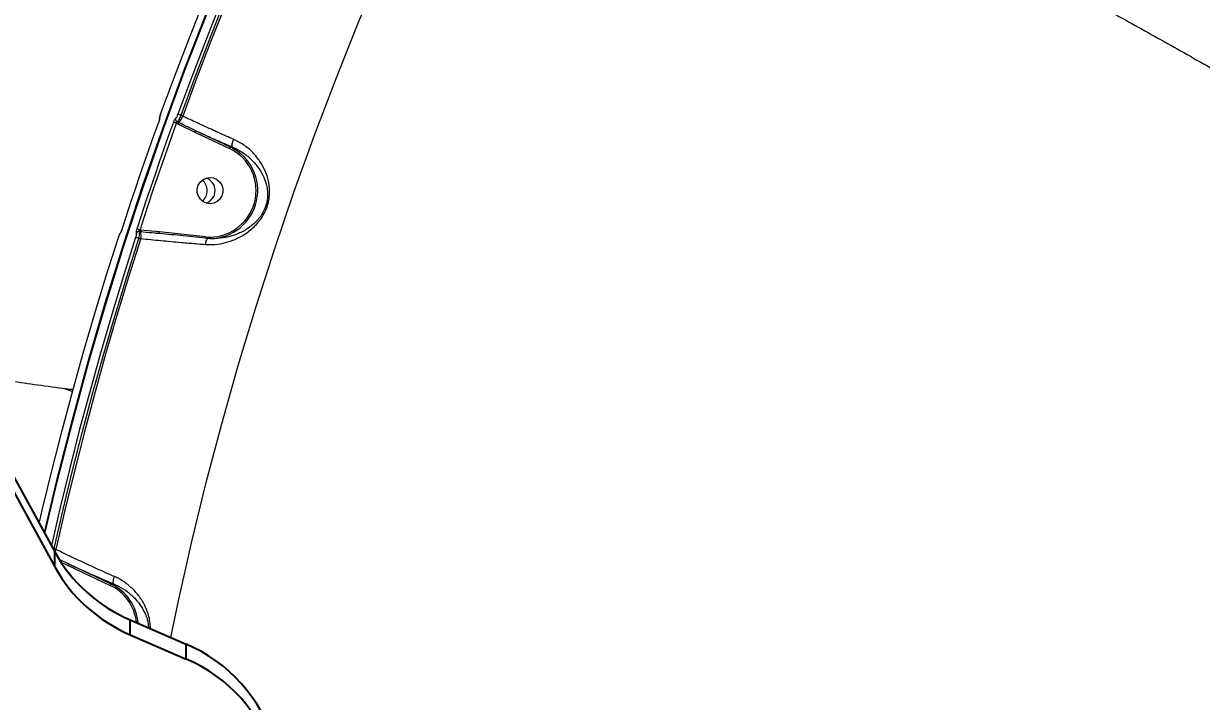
# Model space of a CAD drawing. Header units: millimetres. Extents: x -6879 to 7341, y -8047 to 7187.
# Drawn here: x -524.2 to -119.9, y 2002.1 to 2234.9 of the extents above; entities that cross this region are included whole.
import ezdxf

# ---------------------------------------------------------------- set-up
doc = ezdxf.new("R2010")
doc.units = ezdxf.units.MM
for name, color, linetype in [('DIKOM_ОБЪЕКТ', 7, 'Continuous'), ('DIKOM_РАЗМЕР_ЗОНА', 7, 'Continuous'), ('DIKOM_РАЗМЕР_ОБЪЕКТА', 7, 'Continuous')]:
    doc.layers.add(name, color=color, linetype=linetype)
doc.styles.add('style1', font='arial.ttf', dxfattribs={"width": 0.8})
doc.dimstyles.new('1-50', dxfattribs={"dimtxt": 300, "dimasz": 200, "dimexe": 100, "dimexo": 0, "dimgap": 100, "dimtad": 0, "dimdec": 0, "dimtxsty": 'style1', "dimcen": 0, "dimclrd": 7, "dimclre": 7, "dimadec": 1, "dimazin": 2, "dimtfac": 1, "dimtdec": 0, "dimtmove": 1, "dimatfit": 3, "dimfxl": 0, "dimlwd": 25, "dimlwe": 18, "dimarcsym": 0})

# ---------------------------------------------------------------- blocks, each defined once
blk = doc.blocks.new('A$C65FB368C')
for p, q in [((-1165.98, -801.15), (-1157.62, -781.95)), ((-1160.85, -801.15), (-1152.49, -781.95)), ((-1152.49, -781.95), (-1157.62, -781.95)), ((-1160.85, -801.15), (-1165.98, -801.15)), ((-1218.8, -843.12), (-1189.25, -826.96)), ((-1213.67, -843.12), (-1184.12, -826.96)), ((-1184.12, -826.96), (-1189.25, -826.96))]:
    blk.add_line(p, q)
for centre, radius, start, end in [((-1108.91, -802.49), 52.87, 106.4827, 157.1333), ((-1103.78, -802.49), 52.87, 106.4827, 157.1333), ((-1215.36, -780.1), 53.68, 299.1004, 336.9044), ((-1210.23, -780.1), 53.68, 299.1004, 336.9044)]:
    blk.add_arc(centre, radius, start, end)
blk = doc.blocks.new('A$C5DEC43E6')
at = {"color": 7, "linetype": 'Continuous', "lineweight": 15, "rotation": 270}
blk.add_blockref('A$C65FB368C', (448.01, -450), dxfattribs=at)
blk = doc.blocks.new('*D20')
at = {"layer": 'Defpoints', "color": 0, "transparency": 16777216}
for p in [(-335.47, 4138.44), (-5198.79, -5966.88), (-1568.13, -5966.88)]:
    blk.add_point(p, dxfattribs=at)
at = {"layer": 'DIKOM_РАЗМЕР_ОБЪЕКТА', "color": 7, "lineweight": 18, "transparency": 16777216}
for p, q in [((-335.47, 4138.44), (-5298.79, 4138.44)), ((-1568.13, -5966.88), (-5298.79, -5966.88))]:
    blk.add_line(p, q, dxfattribs=at)
at = {"layer": 'DIKOM_РАЗМЕР_ОБЪЕКТА', "color": 7, "lineweight": 25, "transparency": 16777216}
for p, q in [((-5198.79, 3938.44), (-5198.79, -81.84)), ((-5198.79, -5766.88), (-5198.79, -1161.62))]:
    blk.add_line(p, q, dxfattribs=at)
at = {"layer": 'DIKOM_РАЗМЕР_ОБЪЕКТА', "color": 7, "transparency": 16777216}
for points in [[(-5232.12, 3938.44), (-5165.46, 3938.44), (-5198.79, 4138.44)], [(-5232.12, -5766.88), (-5165.46, -5766.88), (-5198.79, -5966.88)]]:
    blk.add_solid(points, dxfattribs=at)
at = {"layer": 'DIKOM_РАЗМЕР_ОБЪЕКТА', "color": 0, "transparency": 16777216, "insert": (-5198.79, -621.73), "char_height": 300, "attachment_point": 5, "rotation": 90, "style": 'style1'}
blk.add_mtext('10100', dxfattribs=at)
blk = doc.blocks.new('*D19')
at = {"layer": 'Defpoints', "color": 0, "transparency": 16777216}
for p in [(5624.04, 6094.27), (-4435.35, 2864.29), (5624.04, -2640.11)]:
    blk.add_point(p, dxfattribs=at)
at = {"layer": 'DIKOM_РАЗМЕР_ОБЪЕКТА', "color": 7, "lineweight": 18, "transparency": 16777216}
for p, q in [((-4435.35, 2864.29), (-4435.35, 6194.27)), ((5624.04, -2640.11), (5624.04, 6194.27))]:
    blk.add_line(p, q, dxfattribs=at)
at = {"layer": 'DIKOM_РАЗМЕР_ОБЪЕКТА', "color": 7, "lineweight": 25, "transparency": 16777216}
for p, q in [((-4235.35, 6094.27), (2113.67, 6094.27)), ((5424.04, 6094.27), (3193.46, 6094.27))]:
    blk.add_line(p, q, dxfattribs=at)
at = {"layer": 'DIKOM_РАЗМЕР_ОБЪЕКТА', "color": 7, "transparency": 16777216}
for points in [[(-4235.35, 6127.6), (-4235.35, 6060.94), (-4435.35, 6094.27)], [(5424.04, 6127.6), (5424.04, 6060.94), (5624.04, 6094.27)]]:
    blk.add_solid(points, dxfattribs=at)
at = {"layer": 'DIKOM_РАЗМЕР_ОБЪЕКТА', "color": 0, "transparency": 16777216, "insert": (2653.56, 6094.27), "char_height": 300, "attachment_point": 5, "style": 'style1'}
blk.add_mtext('10100', dxfattribs=at)
blk = doc.blocks.new('*D18')
at = {"layer": 'Defpoints', "color": 0, "transparency": 16777216}
for p in [(-342.29, 5666.7), (-6681.79, -8047.27), (-1651.48, -8047.27)]:
    blk.add_point(p, dxfattribs=at)
at = {"layer": 'DIKOM_РАЗМЕР_ЗОНА', "color": 7, "lineweight": 18, "transparency": 16777216}
for p, q in [((-342.29, 5666.7), (-6781.79, 5666.7)), ((-1651.48, -8047.27), (-6781.79, -8047.27))]:
    blk.add_line(p, q, dxfattribs=at)
at = {"layer": 'DIKOM_РАЗМЕР_ЗОНА', "color": 7, "lineweight": 25, "transparency": 16777216}
for p, q in [((-6681.79, 5466.7), (-6681.79, -340.84)), ((-6681.79, -7847.27), (-6681.79, -1420.62))]:
    blk.add_line(p, q, dxfattribs=at)
at = {"layer": 'DIKOM_РАЗМЕР_ЗОНА', "color": 7, "transparency": 16777216}
for points in [[(-6715.12, 5466.7), (-6648.46, 5466.7), (-6681.79, 5666.7)], [(-6715.12, -7847.27), (-6648.46, -7847.27), (-6681.79, -8047.27)]]:
    blk.add_solid(points, dxfattribs=at)
at = {"layer": 'DIKOM_РАЗМЕР_ЗОНА', "color": 0, "transparency": 16777216, "insert": (-6681.79, -880.73), "char_height": 300, "attachment_point": 5, "rotation": 90, "style": 'style1'}
blk.add_mtext('13700', dxfattribs=at)
blk = doc.blocks.new('*D17')
at = {"layer": 'Defpoints', "color": 0, "transparency": 16777216}
for p in [(-5935.35, 6990.27), (-5935.35, 998.27), (7340.79, -2830.86)]:
    blk.add_point(p, dxfattribs=at)
at = {"layer": 'DIKOM_РАЗМЕР_ЗОНА', "color": 7, "lineweight": 18, "transparency": 16777216}
for p, q in [((-5935.35, 998.27), (-5935.35, 7090.27)), ((7340.79, -2830.86), (7340.79, 7090.27))]:
    blk.add_line(p, q, dxfattribs=at)
at = {"layer": 'DIKOM_РАЗМЕР_ЗОНА', "color": 7, "lineweight": 25, "transparency": 16777216}
for p, q in [((-5735.35, 6990.27), (2016.67, 6990.27)), ((7140.79, 6990.27), (3096.46, 6990.27))]:
    blk.add_line(p, q, dxfattribs=at)
at = {"layer": 'DIKOM_РАЗМЕР_ЗОНА', "color": 7, "transparency": 16777216}
for points in [[(-5735.35, 7023.6), (-5735.35, 6956.94), (-5935.35, 6990.27)], [(7140.79, 7023.6), (7140.79, 6956.94), (7340.79, 6990.27)]]:
    blk.add_solid(points, dxfattribs=at)
at = {"layer": 'DIKOM_РАЗМЕР_ЗОНА', "color": 0, "transparency": 16777216, "insert": (2556.56, 6990.27), "char_height": 300, "attachment_point": 5, "style": 'style1'}
blk.add_mtext('13300', dxfattribs=at)

msp = doc.modelspace()

# ---------------------------------------------------------------- linework, layer by layer
at = {"layer": 'DIKOM_ОБЪЕКТ', "color": 7, "linetype": 'Continuous', "lineweight": 15}
for p, q in [((-469.53, 2203.08), (-470.12, 2203.36)), ((-477.79, 2200.95), (-477.78, 2200.96)), ((-471.65, 2200.61), (-471.19, 2200.4)), ((-470.92, 2200.85), (-471.44, 2201.09)), ((-471.19, 2200.4), (-465.39, 2197.61)), ((-465.39, 2197.61), (-453.45, 2191.98)), ((-453.15, 2192.43), (-465.09, 2198.07)), ((-452.39, 2192.43), (-453.15, 2192.43)), ((-484.45, 2163.52), (-484.05, 2163.47)), ((-484.07, 2163.96), (-484.2, 2163.98)), ((-477.56, 2163.3), (-484.07, 2163.96)), ((-477.87, 2162.84), (-478.36, 2162.89)), ((-461.75, 2161.59), (-477.56, 2163.3)), ((-484.6, 2161.09), (-483.94, 2161.02)), ((-510.12, 2109.6), (-507.2, 2108.48)), ((-507.07, 2108.97), (-507.93, 2109.31)), ((-513.09, 2054.31), (-513.69, 2054.59)), ((-511.36, 2049.99), (-508.83, 2048.78)), ((-508.83, 2048.78), (-494.42, 2041.98)), ((-494.12, 2042.44), (-508.54, 2049.24)), ((-493.12, 2042.44), (-494.12, 2042.44))]:
    msp.add_line(p, q, dxfattribs=at)
at = {"layer": 'DIKOM_ОБЪЕКТ', "color": 7, "linetype": 'Continuous', "lineweight": 15, "flags": 128}
for points in [[(-378.56, 2407.52), (-389.07, 2389.37), (-399.26, 2371.04), (-409.14, 2352.53), (-418.71, 2333.85), (-427.95, 2315), (-436.86, 2295.99), (-445.45, 2276.83), (-453.71, 2257.52), (-461.64, 2238.06), (-469.23, 2218.47), (-476.49, 2198.75), (-483.41, 2178.9), (-489.98, 2158.94), (-496.22, 2138.86), (-502.1, 2118.67), (-507.65, 2098.38), (-512.84, 2078), (-517.06, 2060.14)], [(-516.82, 2059.69), (-512.49, 2078), (-507.3, 2098.38), (-501.76, 2118.67), (-495.87, 2138.86), (-489.64, 2158.94), (-483.06, 2178.9), (-476.14, 2198.75), (-468.89, 2218.47), (-461.29, 2238.06), (-453.37, 2257.52), (-445.11, 2276.83), (-436.52, 2295.99), (-427.6, 2315), (-418.36, 2333.85), (-408.8, 2352.53), (-398.92, 2371.04), (-388.72, 2389.37), (-378.21, 2407.52)], [(-473.63, 2024.09), (-471.01, 2036.7), (-466.41, 2057.03), (-461.45, 2077.27), (-456.14, 2097.41), (-450.47, 2117.46), (-444.46, 2137.4), (-438.09, 2157.23), (-431.38, 2176.94), (-424.32, 2196.53), (-416.91, 2215.98), (-409.17, 2235.3), (-401.09, 2254.47), (-392.67, 2273.49), (-383.92, 2292.36), (-374.84, 2311.07), (-365.43, 2329.61)], [(-477.12, 2203.71), (-472.36, 2216.6), (-467.45, 2229.43), (-462.4, 2242.21), (-457.21, 2254.92), (-451.87, 2267.58), (-446.39, 2280.18), (-440.77, 2292.71), (-435.01, 2305.17)], [(-429.1, 2305.17), (-434.86, 2292.71), (-440.48, 2280.18), (-445.96, 2267.58), (-451.3, 2254.92), (-456.49, 2242.21), (-461.54, 2229.43), (-466.45, 2216.6), (-471.21, 2203.71)], [(-470.12, 2203.36), (-465.36, 2216.24), (-460.46, 2229.06), (-455.41, 2241.83), (-450.22, 2254.54), (-444.89, 2267.18), (-439.42, 2279.77), (-433.8, 2292.29), (-428.05, 2304.74)], [(-427.36, 2304.67), (-433.13, 2292.19), (-438.76, 2279.64), (-444.25, 2267.03), (-449.59, 2254.36), (-454.79, 2241.63), (-459.85, 2228.84), (-464.76, 2215.99), (-469.53, 2203.08)], [(-490.34, 2164.29), (-488.84, 2168.9), (-487.31, 2173.5), (-485.77, 2178.09), (-484.21, 2182.68), (-482.63, 2187.26), (-481.03, 2191.83), (-479.42, 2196.4), (-477.78, 2200.96)], [(-472.74, 2200.96), (-474.38, 2196.4), (-475.99, 2191.83), (-477.59, 2187.26), (-479.17, 2182.68), (-480.73, 2178.09), (-482.27, 2173.5), (-483.8, 2168.9), (-485.3, 2164.29)], [(-484.2, 2163.98), (-482.7, 2168.58), (-481.17, 2173.17), (-479.63, 2177.76), (-478.07, 2182.35), (-476.49, 2186.92), (-474.9, 2191.49), (-473.28, 2196.06), (-471.65, 2200.61)], [(-461.36, 2173.18), (-462.52, 2173.69), (-463.48, 2174.51), (-464.18, 2175.58), (-464.55, 2176.8), (-464.57, 2178.09), (-464.23, 2179.32), (-463.57, 2180.41), (-462.63, 2181.26), (-461.49, 2181.81), (-460.24, 2182.01), (-458.99, 2181.85), (-457.84, 2181.33), (-456.87, 2180.51), (-456.17, 2179.44), (-455.8, 2178.22), (-455.78, 2176.94), (-456.12, 2175.7), (-456.78, 2174.62), (-457.72, 2173.76), (-458.86, 2173.21), (-460.11, 2173.01), (-461.36, 2173.18)], [(-518.78, 2063.26), (-517.62, 2068.28), (-514.35, 2081.71), (-510.94, 2095.1), (-507.37, 2108.45), (-503.66, 2121.75), (-499.79, 2135.02), (-495.78, 2148.23), (-491.62, 2161.4)], [(-485.71, 2161.4), (-489.87, 2148.23), (-493.88, 2135.02), (-497.75, 2121.75), (-501.46, 2108.45), (-505.03, 2095.1), (-508.44, 2081.71), (-511.71, 2068.28), (-514.62, 2055.67)], [(-513.69, 2054.59), (-510.58, 2068.04), (-507.32, 2081.46), (-503.91, 2094.84), (-500.35, 2108.18), (-496.64, 2121.48), (-492.77, 2134.73), (-488.76, 2147.93), (-484.6, 2161.09)], [(-483.94, 2161.02), (-488.11, 2147.84), (-492.13, 2134.6), (-496, 2121.33), (-499.72, 2108), (-503.29, 2094.64), (-506.71, 2081.23), (-509.98, 2067.79), (-513.09, 2054.31)]]:
    msp.add_lwpolyline(points, dxfattribs=at)
at = {"layer": 'DIKOM_ОБЪЕКТ', "color": 7, "linetype": 'Continuous', "lineweight": 15}
for centre, radius, start, end in [((-472.87, 2196.59), 7.31, 67.9127, 76.8802), ((-476.54, 2201.98), 0.986, 158.8325, 182.7971), ((-474.38, 2193.83), 7.32, 68.0509, 77.0232), ((-470.99, 2202.02), 1.03, 162.612, 244.2528), ((-469.87, 2199.89), 1.42, 137.5403, 158.9417), ((-476.13, 2205.62), 7.07, 317.5188, 338.9462), ((-464.36, 2197.27), 1.08, 132.5461, 161.4898), ((-460.38, 2177.55), 16.01, 265.0936, 64.3532), ((-460.33, 2177.54), 16.53, 270.8303, 64.2773), ((-452.43, 2191.64), 1.08, 132.4891, 161.5606), ((-465.65, 2177.51), 4.54, 307.9407, 52.0593), ((-462.94, 2177.51), 4.52, 288.3432, 71.6568), ((-462.94, 2177.51), 4.52, 288.344, 71.656), ((-490.08, 2162.58), 0.945, 131.3313, 163.3791), ((-484.55, 2162.5), 1.02, 84.2274, 160.2386), ((-486.95, 2156.4), 8.06, 70.062, 78.2093), ((-483.06, 2163.76), 1.03, 168.6701, 196.1748), ((-488.99, 2162.04), 5.15, 348.6479, 16.2202), ((-476.83, 2163.1), 0.752, 164.6106, 203.3439), ((-487.38, 2153.36), 8.21, 70.2481, 78.2398), ((-461.02, 2161.39), 0.752, 164.6365, 203.318), ((-516.49, 2043.4), 11.53, 75.9571, 77.927), ((-519.69, 2056.85), 7.07, 331.986, 338.9505), ((-507.81, 2048.44), 1.08, 132.5389, 161.5109), ((-493.39, 2041.64), 1.08, 132.5698, 161.4799), ((-501.35, 2027.55), 16.01, 5.984, 64.353), ((-501.3, 2027.54), 16.53, 4.9094, 64.2773)]:
    msp.add_arc(centre, radius, start, end, dxfattribs=at)
for points, knots in [([(-378.21, 2407.52), (-377.37, 2407.49), (-375.1, 2407.41), (-370.52, 2406.74), (-364.2, 2405.33), (-356.76, 2403.24), (-348.18, 2400.45), (-338.47, 2396.96), (-327.84, 2392.84), (-316.35, 2388.12), (-304.07, 2382.84), (-290.81, 2376.92), (-276.57, 2370.35), (-261.38, 2363.13), (-245.56, 2355.44), (-229.19, 2347.29), (-212.36, 2338.75), (-194.77, 2329.66), (-176.47, 2320.05), (-157.5, 2309.93), (-138.51, 2299.64), (-119.58, 2289.25), (-100.79, 2278.81), (-81.62, 2268.02), (-62.1, 2256.91), (-42.29, 2245.5), (-22.37, 2233.89), (-2.38, 2222.11), (17.62, 2210.2), (37.67, 2198.11), (57.73, 2185.89), (77.71, 2173.56), (97.18, 2161.41), (116.08, 2149.47), (134.36, 2137.77), (152.34, 2126.12), (169.93, 2114.57), (187.05, 2103.16), (202.39, 2092.78), (211.74, 2086.34), (215.87, 2083.49)], [0, 0, 0, 0, 0.0156515, 0.0421674, 0.0687037, 0.0952198, 0.122506, 0.1498141, 0.1771006, 0.2036165, 0.2301528, 0.2566687, 0.2839552, 0.3112634, 0.3385495, 0.3650654, 0.391602, 0.418118, 0.4454041, 0.4727126, 0.4999988, 0.52556, 0.5511396, 0.5767008, 0.6029495, 0.629218, 0.6554666, 0.6819827, 0.7085192, 0.7350352, 0.7623214, 0.78963, 0.816916, 0.8434322, 0.8699686, 0.8964847, 0.9237711, 0.9510795, 0.9783657, 1, 1, 1, 1]), ([(215.81, 2084.61), (211.69, 2087.45), (202.44, 2093.81), (187.31, 2104.05), (170.48, 2115.27), (153, 2126.75), (134.98, 2138.44), (116.49, 2150.27), (97.58, 2162.22), (78.28, 2174.27), (58.63, 2186.39), (38.7, 2198.55), (18.57, 2210.68), (-1.66, 2222.74), (-21.68, 2234.54), (-41.45, 2246.06), (-60.95, 2257.29), (-80.37, 2268.35), (-99.62, 2279.18), (-118.62, 2289.75), (-137.55, 2300.15), (-156.37, 2310.34), (-175.03, 2320.29), (-193.24, 2329.86), (-210.92, 2339), (-227.98, 2347.67), (-244.37, 2355.83), (-260.05, 2363.46), (-275, 2370.56), (-289.18, 2377.11), (-302.53, 2383.08), (-314.99, 2388.44), (-325.78, 2392.87), (-335.06, 2396.49), (-343.03, 2399.43), (-350.34, 2401.94), (-357.07, 2404.06), (-363.07, 2405.68), (-366.88, 2406.62), (-368.46, 2406.87), (-368.49, 2406.87)], [0, 0, 0, 0, 0.022643, 0.050731, 0.078907, 0.107128, 0.135349, 0.163525, 0.191612, 0.2197, 0.247876, 0.276097, 0.304318, 0.332494, 0.360581, 0.387634, 0.414765, 0.441936, 0.469108, 0.496239, 0.523291, 0.551379, 0.579555, 0.607776, 0.635996, 0.664172, 0.69226, 0.720347, 0.748523, 0.776744, 0.804965, 0.833141, 0.861229, 0.883988, 0.90677, 0.929552, 0.952311, 0.975868, 0.999452, 1, 1, 1, 1]), ([(-358.23, 2337.45), (-355.94, 2336.79), (-351.36, 2335.48), (-343.27, 2332.72), (-334.32, 2329.4), (-324.46, 2325.49), (-313.77, 2321.02), (-302.27, 2315.98), (-289.96, 2310.38), (-276.87, 2304.24), (-263.05, 2297.58), (-248.58, 2290.43), (-233.51, 2282.83), (-217.89, 2274.79), (-201.72, 2266.32), (-185.06, 2257.44), (-167.95, 2248.18), (-150.48, 2238.58), (-132.73, 2228.7), (-114.74, 2218.54), (-96.54, 2208.13), (-78.16, 2197.48), (-59.67, 2186.64), (-41.16, 2175.65), (-22.72, 2164.56), (-4.38, 2153.4), (13.82, 2142.18), (31.85, 2130.93), (49.65, 2119.68), (67.12, 2108.49), (84.19, 2097.41), (99.57, 2087.28), (113.35, 2078.09), (121.47, 2072.59), (125.53, 2069.84)], [0, 0, 0, 0, 0.0315566, 0.063213, 0.0949198, 0.1266266, 0.158283, 0.1898394, 0.2213972, 0.2530544, 0.284762, 0.31647, 0.3481275, 0.3796851, 0.4112654, 0.4429444, 0.4746742, 0.5064042, 0.5380838, 0.5696641, 0.6012951, 0.6330254, 0.6648065, 0.6965876, 0.7283185, 0.7599502, 0.7916593, 0.8234678, 0.8553269, 0.8871864, 0.9189953, 0.9507052, 0.9753525, 1, 1, 1, 1]), ([(-887.1, 2230.53), (-885.07, 2229.43), (-877.81, 2225.46), (-865.14, 2218.92), (-849.1, 2210.9), (-832.88, 2203.15), (-816.5, 2195.66), (-799.95, 2188.44), (-783.25, 2181.49), (-766.39, 2174.8), (-749.38, 2168.38), (-732.23, 2162.24), (-714.95, 2156.37), (-697.52, 2150.78), (-679.97, 2145.47), (-662.29, 2140.44), (-644.5, 2135.69), (-626.59, 2131.23), (-608.56, 2127.05), (-590.44, 2123.15), (-572.22, 2119.55), (-553.9, 2116.22), (-535.49, 2113.21), (-519.86, 2110.85), (-510.34, 2109.62), (-507, 2109.19)], [0, 0, 0, 0, 0.01752, 0.062637, 0.107805, 0.153026, 0.198299, 0.243624, 0.289, 0.334426, 0.379902, 0.425428, 0.471003, 0.516624, 0.562293, 0.608006, 0.653764, 0.699566, 0.745409, 0.791293, 0.837217, 0.883179, 0.929178, 0.975213, 1, 1, 1, 1]), ([(-477.16, 2203.62), (-477.2, 2203.49), (-477.33, 2203.15), (-477.47, 2202.61), (-477.56, 2202.26), (-477.53, 2201.98), (-477.52, 2201.93)], [0, 0, 0, 0, 0.191819, 0.516892, 0.907264, 1, 1, 1, 1]), ([(-477.45, 2202.33), (-477.46, 2202.37), (-477.48, 2202.45), (-477.42, 2202.75), (-477.31, 2203.15), (-477.2, 2203.49), (-477.13, 2203.68), (-477.12, 2203.71)], [0, 0, 0, 0, 0.239426, 0.478671, 0.717938, 0.957756, 1, 1, 1, 1]), ([(-471.21, 2203.71), (-471.27, 2203.55), (-471.4, 2203.23), (-471.61, 2202.81), (-471.8, 2202.5), (-471.92, 2202.37), (-471.97, 2202.34), (-471.98, 2202.33)], [0, 0, 0, 0, 0.240671, 0.481448, 0.721708, 0.961241, 1, 1, 1, 1]), ([(-471.44, 2201.09), (-471.43, 2201.1), (-471.35, 2201.15), (-471.15, 2201.37), (-470.82, 2201.89), (-470.45, 2202.58), (-470.23, 2203.1), (-470.12, 2203.36)], [0, 0, 0, 0, 0.038791, 0.278372, 0.518638, 0.759471, 1, 1, 1, 1]), ([(-477.51, 2201.93), (-477.51, 2201.93), (-477.51, 2201.94), (-477.52, 2201.89), (-477.54, 2201.79), (-477.59, 2201.57), (-477.68, 2201.27), (-477.76, 2201.05), (-477.79, 2200.95)], [0, 0, 0, 0, 0.024782, 0.1383, 0.289617, 0.510794, 0.780783, 1, 1, 1, 1]), ([(-477.78, 2200.96), (-477.77, 2200.99), (-477.71, 2201.17), (-477.59, 2201.51), (-477.49, 2201.91), (-477.43, 2202.22), (-477.45, 2202.29), (-477.45, 2202.33)], [0, 0, 0, 0, 0.042603, 0.282487, 0.521613, 0.760773, 1, 1, 1, 1]), ([(-471.98, 2202.33), (-471.99, 2202.33), (-472.04, 2202.3), (-472.16, 2202.17), (-472.35, 2201.85), (-472.56, 2201.43), (-472.68, 2201.12), (-472.74, 2200.96)], [0, 0, 0, 0, 0.038611, 0.278094, 0.518365, 0.759232, 1, 1, 1, 1]), ([(-471.65, 2200.61), (-471.64, 2200.67), (-471.61, 2200.78), (-471.56, 2200.93), (-471.51, 2201.04), (-471.47, 2201.08), (-471.45, 2201.09), (-471.44, 2201.09)], [0, 0, 0, 0, 0.244249, 0.485871, 0.724649, 0.961652, 1, 1, 1, 1]), ([(-465.09, 2198.07), (-465.39, 2198.21), (-466.88, 2198.91), (-468.82, 2199.85), (-470.46, 2200.63), (-470.92, 2200.85)], [0, 0, 0, 0, 0.153334, 0.766556, 1, 1, 1, 1]), ([(-452.04, 2195.1), (-453.77, 2195.86), (-457.17, 2197.35), (-462.44, 2199.74), (-466.55, 2201.66), (-468.91, 2202.78), (-469.53, 2203.08)], [0, 0, 0, 0, 0.302895, 0.594462, 0.892027, 1, 1, 1, 1]), ([(-465.09, 2198.07), (-463.9, 2197.52), (-461.51, 2196.44), (-457.24, 2194.53), (-454.23, 2193.23), (-452.39, 2192.43)], [0, 0, 0, 0, 0.277468, 0.557291, 1, 1, 1, 1]), ([(-461.82, 2159.02), (-460.34, 2159), (-457.66, 2158.96), (-453.98, 2159.8), (-450.5, 2161.14), (-447.07, 2163.19), (-444.35, 2165.65), (-442.49, 2168.06), (-441.16, 2170.31), (-440.13, 2173.09), (-439.69, 2175.96), (-439.73, 2178.5), (-440.16, 2181.26), (-441.16, 2184.31), (-442.96, 2187.59), (-445.39, 2190.59), (-448.38, 2193.22), (-450.84, 2194.49), (-452.04, 2195.1)], [0, 0, 0, 0, 0.0785511, 0.1430613, 0.2076054, 0.287216, 0.3665503, 0.4057543, 0.4448523, 0.4974445, 0.5496919, 0.5922726, 0.634939, 0.7072977, 0.7797319, 0.8544846, 0.9291411, 1, 1, 1, 1]), ([(-452.39, 2192.43), (-452.45, 2192.52), (-452.58, 2192.68), (-452.59, 2193.22), (-452.47, 2193.9), (-452.28, 2194.52), (-452.12, 2194.92), (-452.06, 2195.06), (-452.04, 2195.1)], [0, 0, 0, 0, 0.220488, 0.440992, 0.661434, 0.881923, 0.963538, 1, 1, 1, 1]), ([(-452.39, 2192.43), (-452.39, 2192.43), (-451.22, 2191.93), (-448.99, 2190.71), (-446.11, 2188.41), (-443.78, 2185.77), (-442, 2182.88), (-440.97, 2180.23), (-440.48, 2177.8), (-440.36, 2175.6), (-440.69, 2173.07), (-441.6, 2170.64), (-442.78, 2168.72), (-443.61, 2167.7), (-444.98, 2166.22), (-447.03, 2164.5), (-450.18, 2162.78), (-453.41, 2161.65), (-456.83, 2161.02), (-459.32, 2160.94), (-460.71, 2161.09), (-460.71, 2161.09)], [0, 0, 0, 0, 0.000034, 0.072286, 0.14792, 0.225707, 0.298263, 0.372413, 0.41353, 0.455553, 0.504505, 0.553102, 0.58864, 0.625772, 0.627671, 0.705776, 0.787123, 0.852763, 0.919529, 0.999959, 1, 1, 1, 1]), ([(-452.39, 2192.43), (-452.39, 2192.43), (-452.39, 2192.43), (-452.39, 2192.43), (-452.39, 2192.43)], [0, 0, 0, 0, 0.682523, 1, 1, 1, 1]), ([(-490.7, 2163.28), (-490.72, 2163.27), (-490.8, 2163.2), (-490.92, 2163.04), (-491.1, 2162.76), (-491.3, 2162.31), (-491.5, 2161.78), (-491.6, 2161.48), (-491.62, 2161.39)], [0, 0, 0, 0, 0.037498, 0.146555, 0.312678, 0.621401, 0.889046, 1, 1, 1, 1]), ([(-491.62, 2161.4), (-491.56, 2161.57), (-491.45, 2161.9), (-491.27, 2162.35), (-491.11, 2162.68), (-491.02, 2162.81), (-490.99, 2162.84), (-490.98, 2162.85)], [0, 0, 0, 0, 0.245802, 0.491793, 0.734305, 0.971516, 1, 1, 1, 1]), ([(-490.98, 2162.85), (-490.98, 2162.85), (-490.94, 2162.88), (-490.85, 2163.02), (-490.69, 2163.35), (-490.51, 2163.79), (-490.4, 2164.12), (-490.34, 2164.29)], [0, 0, 0, 0, 0.027875, 0.26507, 0.507677, 0.754019, 1, 1, 1, 1]), ([(-490.36, 2164.29), (-490.37, 2164.26), (-490.42, 2164.07), (-490.54, 2163.76), (-490.67, 2163.43), (-490.76, 2163.25), (-490.8, 2163.18), (-490.8, 2163.18), (-490.8, 2163.18)], [0, 0, 0, 0, 0.0563538, 0.3581878, 0.6143402, 0.8113918, 0.9439796, 1, 1, 1, 1]), ([(-485.51, 2162.85), (-485.49, 2162.8), (-485.45, 2162.72), (-485.46, 2162.41), (-485.54, 2162), (-485.63, 2161.64), (-485.69, 2161.44), (-485.71, 2161.4)], [0, 0, 0, 0, 0.234079, 0.468012, 0.704, 0.944914, 1, 1, 1, 1]), ([(-485.3, 2164.29), (-485.32, 2164.25), (-485.38, 2164.05), (-485.48, 2163.7), (-485.55, 2163.29), (-485.57, 2162.98), (-485.53, 2162.89), (-485.51, 2162.85)], [0, 0, 0, 0, 0.055764, 0.296797, 0.532671, 0.766277, 1, 1, 1, 1]), ([(-484.6, 2161.09), (-484.59, 2161.16), (-484.51, 2161.49), (-484.4, 2162.09), (-484.33, 2162.78), (-484.34, 2163.3), (-484.41, 2163.44), (-484.45, 2163.52)], [0, 0, 0, 0, 0.054757, 0.294422, 0.530107, 0.764713, 1, 1, 1, 1]), ([(-484.45, 2163.52), (-484.45, 2163.53), (-484.46, 2163.56), (-484.42, 2163.66), (-484.34, 2163.79), (-484.26, 2163.9), (-484.21, 2163.97), (-484.2, 2163.98)], [0, 0, 0, 0, 0.217921, 0.443616, 0.683666, 0.93988, 1, 1, 1, 1]), ([(-484.05, 2163.47), (-483.72, 2163.44), (-482.09, 2163.26), (-479.91, 2163.05), (-478.06, 2162.86), (-477.52, 2162.8)], [0, 0, 0, 0, 0.15043, 0.752126, 1, 1, 1, 1]), ([(-460.71, 2161.09), (-462.11, 2161.23), (-464.93, 2161.51), (-469.2, 2161.94), (-473.41, 2162.37), (-476.15, 2162.66), (-477.52, 2162.8)], [0, 0, 0, 0, 0.259543, 0.521844, 0.759885, 1, 1, 1, 1]), ([(-483.94, 2161.02), (-481.66, 2160.81), (-477.01, 2160.37), (-470.65, 2159.79), (-465.56, 2159.34), (-462.9, 2159.11), (-461.82, 2159.02)], [0, 0, 0, 0, 0.3072604, 0.6233153, 0.8463507, 1, 1, 1, 1]), ([(-460.71, 2161.09), (-460.81, 2161.08), (-461.02, 2161.06), (-461.33, 2160.67), (-461.59, 2160.06), (-461.73, 2159.51), (-461.8, 2159.15), (-461.81, 2159.07), (-461.82, 2159.02)], [0, 0, 0, 0, 0.2316281, 0.4632639, 0.6948775, 0.9264807, 0.9610292, 1, 1, 1, 1]), ([(-492.96, 2044.99), (-494.17, 2045.52), (-496.61, 2046.59), (-500.35, 2048.28), (-504.09, 2050.01), (-508.35, 2052.01), (-511.33, 2053.45), (-513.09, 2054.31)], [0, 0, 0, 0, 0.187282, 0.376552, 0.557007, 0.739193, 1, 1, 1, 1]), ([(-508.54, 2049.24), (-508.84, 2049.38), (-509.96, 2049.91), (-511.08, 2050.45), (-511.91, 2050.85)], [0, 0, 0, 0, 0.1504162, 0.5667979, 0.5667979, 0.5667979, 0.5667979]), ([(-508.54, 2049.24), (-507.29, 2048.67), (-504.79, 2047.53), (-500.94, 2045.81), (-497.01, 2044.09), (-494.42, 2042.99), (-493.12, 2042.44)], [0, 0, 0, 0, 0.238044, 0.47816, 0.737714, 1, 1, 1, 1]), ([(-493.12, 2042.44), (-493.19, 2042.52), (-493.34, 2042.7), (-493.4, 2043.25), (-493.31, 2043.95), (-493.14, 2044.52), (-493.01, 2044.86), (-492.98, 2044.94), (-492.96, 2044.99)], [0, 0, 0, 0, 0.231643, 0.463263, 0.69488, 0.926485, 0.961022, 1, 1, 1, 1]), ([(-493.12, 2042.44), (-493.12, 2042.44), (-492.62, 2042.22), (-490.93, 2041.44), (-488.4, 2039.81), (-485.8, 2037.43), (-483.71, 2034.75), (-482.37, 2032.22), (-481.6, 2029.86), (-481.34, 2028.38), (-481.27, 2027.53), (-481.27, 2027.41)], [0, 0, 0, 0, 0.0000421, 0.0326023, 0.1077209, 0.1849015, 0.2566621, 0.3299801, 0.3703899, 0.4116922, 0.4185668, 0.4185668, 0.4185668, 0.4185668]), ([(-493.12, 2042.44), (-493.12, 2042.44), (-493.12, 2042.44), (-493.12, 2042.44), (-493.12, 2042.44)], [0, 0, 0, 0, 0.619597, 1, 1, 1, 1]), ([(-480.65, 2027.14), (-480.65, 2027.52), (-480.68, 2028.7), (-480.95, 2030.61), (-481.7, 2033.3), (-483.05, 2036.22), (-485.21, 2039.29), (-487.95, 2042.01), (-490.63, 2043.88), (-492.42, 2044.73), (-492.96, 2044.99)], [0.5734015, 0.5734015, 0.5734015, 0.5734015, 0.5926217, 0.6345147, 0.6764885, 0.7480851, 0.8197601, 0.8939595, 0.9680649, 1, 1, 1, 1])]:
    msp.add_open_spline(points, degree=3, knots=knots, dxfattribs=at)
msp.add_open_spline([(-513.82, 2054.21), (-513.78, 2054.33), (-513.74, 2054.46), (-513.69, 2054.59)], degree=3, dxfattribs=at)

# ---------------------------------------------------------------- block references
msp.add_blockref('A$C5DEC43E6', (-134.45, 1314.18), dxfattribs=at)

# ---------------------------------------------------------------- dimensions: what is measured, and where the dimension line sits
at = {"layer": 'DIKOM_РАЗМЕР_ЗОНА'}
dim = msp.add_linear_dim(base=(-5935.35, 6990.27), p1=(7340.79, -2830.86), p2=(-5935.35, 998.27), text='13300', dimstyle='1-50', override={"dimscale": 1, "dimtix": 0, "dimtofl": 1, "dimtmove": 1, "dimatfit": 3}, dxfattribs=at)
dim.commit()
dim.dimension.update_dxf_attribs({"geometry": '*D17', "text_midpoint": (2556.56, 6990.27), "dimtype": 160})
dim = msp.add_linear_dim(base=(-6681.79, -8047.27), p1=(-342.29, 5666.7), p2=(-1651.48, -8047.27), angle=270, text='13700', dimstyle='1-50', override={"dimscale": 1, "dimtix": 0, "dimtofl": 1, "dimtmove": 1, "dimatfit": 3}, dxfattribs=at)
dim.commit()
dim.dimension.update_dxf_attribs({"geometry": '*D18', "text_midpoint": (-6681.79, -880.73), "dimtype": 160})
at = {"layer": 'DIKOM_РАЗМЕР_ОБЪЕКТА'}
dim = msp.add_linear_dim(base=(5624.04, 6094.27), p1=(-4435.35, 2864.29), p2=(5624.04, -2640.11), text='10100', dimstyle='1-50', override={"dimscale": 1, "dimtix": 0, "dimtofl": 1, "dimtmove": 1, "dimatfit": 3}, dxfattribs=at)
dim.commit()
dim.dimension.update_dxf_attribs({"geometry": '*D19', "text_midpoint": (2653.56, 6094.27), "dimtype": 160})
dim = msp.add_linear_dim(base=(-5198.79, -5966.88), p1=(-335.47, 4138.44), p2=(-1568.13, -5966.88), angle=270, text='10100', dimstyle='1-50', override={"dimscale": 1, "dimtix": 0, "dimtofl": 1, "dimtmove": 1, "dimatfit": 3}, dxfattribs=at)
dim.commit()
dim.dimension.update_dxf_attribs({"geometry": '*D20', "text_midpoint": (-5198.79, -621.73), "dimtype": 160})

doc.saveas('drawing.dxf')
